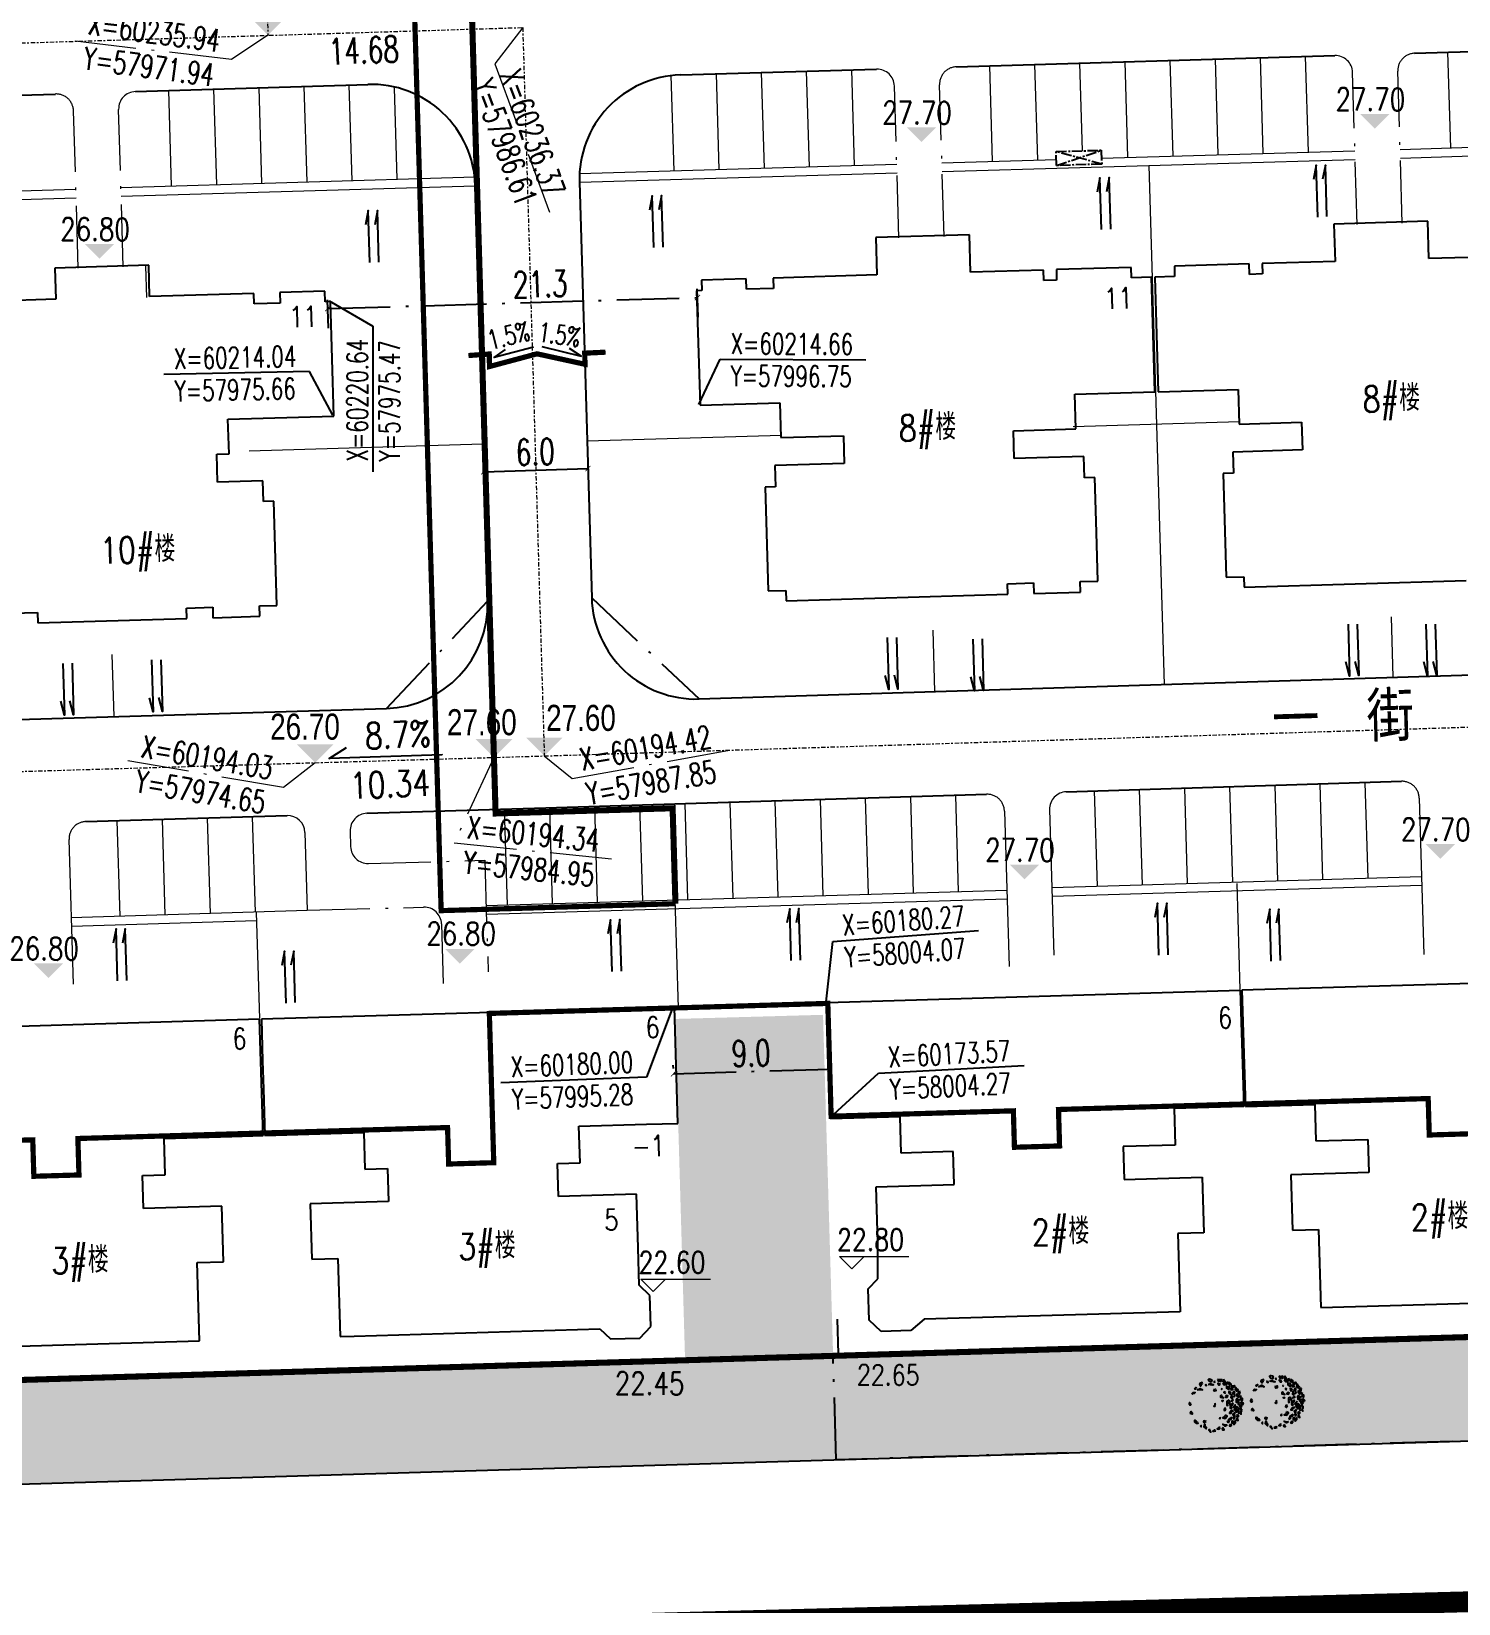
# Model space of a CAD drawing. Header units: inches. Extents: x 393 to 1582, y 246 to 1188.
# Drawn here: x 922.3 to 1004.5, y 354.8 to 445.4 of the extents above; entities that cross this region are included whole.
import ezdxf

# ---------------------------------------------------------------- set-up
doc = ezdxf.new("R2010")
doc.units = ezdxf.units.IN
doc.header["$MEASUREMENT"] = 0
for name, pattern in [('ACAD_ISO10W100', [18.5, 12, -3, 0.5, -3]), ('BORDER2', [0.875, 0.25, -0.125, 0.25, -0.125, 0, -0.125]), ('CENTERX2', [4, 2.5, -0.5, 0.5, -0.5]), ('DASH', [0.35, 0.25, -0.1]), ('DASHED2', [0.375, 0.25, -0.125]), ('DOTE', [2.42, 2, -0.2, 0.02, -0.2]), ('PHANTOM', [2.5, 1.25, -0.25, 0.25, -0.25, 0.25, -0.25])]:
    doc.linetypes.add(name, pattern=pattern)
for name, color, linetype in [('230', 2, 'Continuous'), ('buildcoor', 7, 'Continuous'), ('DIM', 4, 'Continuous'), ('drain', 4, 'Continuous'), ('ELEV', 1, 'Continuous'), ('GREEN', 64, 'Continuous'), ('hongzb', 5, 'Continuous'), ('JIAJU', 8, 'Continuous'), ('PUB_TEXT', 7, 'Continuous'), ('ROAD-TEXT', 4, 'Continuous'), ('roaddim', 2, 'Continuous'), ('roadradiu', 3, 'Continuous'), ('外墙', 42, 'Continuous'), ('建筑层数', 7, 'Continuous'), ('红线', 1, 'PHANTOM'), ('车库边线', 4, 'DOTE')]:
    doc.layers.add(name, color=color, linetype=linetype)
for name, color, linetype, lineweight in [('buildelev', 2, 'Continuous', 20), ('FENCE', 100, 'Continuous', 18), ('HONG', 6, 'DOTE', 15), ('parking', 30, 'Continuous', 18), ('ROAD', 1, 'Continuous', 25), ('ROAD-CENTER', 7, 'CENTERX2', 18), ('ROAD-ZB', 4, 'Continuous', 15), ('walk', 2, 'Continuous', 18), ('围墙', 75, 'FENCELINE1', 15), ('建筑型号', 2, 'Continuous', 18), ('树', 84, 'Continuous', 15)]:
    doc.layers.add(name, color=color, linetype=linetype, lineweight=lineweight)
doc.styles.add('-黑体', font='simhei.ttf', dxfattribs={"width": 0.8})
doc.styles.add('_HZTXT', font='txt.shx', dxfattribs={"width": 0.8, "bigfont": 'hztxt.shx'})
doc.styles.add('DIM_FONT', font='SIMPLEX.shx', dxfattribs={"width": 0.8})
doc.styles.add('FLS', font='', dxfattribs={"width": 0.8})
doc.styles.add('HZ', font='simplex.shx', dxfattribs={"width": 0.7, "bigfont": 'hztxt.shx'})
doc.styles.add('RO', font='romans.shx', dxfattribs={"width": 0.8})
doc.styles.get('FLS').set_extended_font_data('创艺繁隶书')
doc.linetypes.add('FENCELINE1', pattern='A,0.25,-0.1,[133,ltypeshp.shx,S=0.1,R=0,X=-0.1,Y=0],-0.1,1', length=1.45)
doc.dimstyles.new('NORMAL', dxfattribs={"dimtxt": 1.5, "dimasz": 0.3, "dimexe": 0.5, "dimexo": 0.3, "dimgap": 0.3, "dimtad": 1, "dimdec": 1, "dimzin": 1, "dimdsep": 46, "dimtxsty": 'HZ', "dimblk": 'ARCHTICK', "dimcen": 0, "dimclrt": 256, "dimadec": 0, "dimazin": 0, "dimtfac": 1, "dimtdec": 1, "dimtofl": 0, "dimtmove": 0, "dimatfit": 3, "dimldrblk": 'ARCHTICK', "dimfxl": 1, "dimtolj": 2, "dimtzin": 0, "dimarcsym": 0})
pattern_1 = [(0, (-57035.98, -59790.7877), (0, 2.0955), [1.524, -0.5715]), (90, (-57035.98, -59790.7877), (-2.0955, 1e-16), [1.524, -0.5715])]

# ---------------------------------------------------------------- blocks, each defined once
blk = doc.blocks.new('_ARCHTICK')
at = {"color": 0, "linetype": 'ByBlock', "const_width": 0.15}
blk.add_lwpolyline([(-0.5, -0.5), (0.5, 0.5)], dxfattribs=at)
blk = doc.blocks.new('*D183')
at = {"layer": 'DEFPOINTS', "color": 0, "ltscale": 0.3, "transparency": 16777216}
for p in [(954.38, 420.182, -0.001), (954.38, 420.182), (948.383, 420.005, -0.001)]:
    blk.add_point(p, dxfattribs=at)
at = {"layer": 'roaddim', "color": 0, "lineweight": -2, "ltscale": 0.3, "transparency": 16777216}
for p, q in [((948.383, 420.004), (954.38, 420.182)), ((948.392, 419.705), (948.398, 419.505)), ((954.389, 419.882), (954.395, 419.682))]:
    blk.add_line(p, q, dxfattribs=at)
at = {"layer": 'roaddim', "color": 0, "lineweight": -2, "ltscale": 0.3, "transparency": 16777216, "xscale": 0.3, "yscale": 0.3, "zscale": 0.3}
for p, rotation in [((948.383, 420.004), 181.6949155481978), ((954.38, 420.182), 1.694915548197762)]:
    blk.add_blockref('_ARCHTICK', p, dxfattribs=dict(at, rotation=rotation))
at = {"layer": 'roaddim', "ltscale": 0.3, "transparency": 16777216, "insert": (951.351, 421.143), "char_height": 1.5, "attachment_point": 5, "rotation": 1.69492, "style": 'HZ'}
blk.add_mtext('\\A2;6.0', dxfattribs=at)
blk = doc.blocks.new('*D186')
at = {"layer": 'DEFPOINTS', "color": 0, "ltscale": 0.3, "transparency": 16777216}
for p in [(795.535, 400.248), (995.427, 393.7)]:
    blk.add_point(p, dxfattribs=at)
at = {"layer": 'roadradiu', "color": 0, "lineweight": -2, "ltscale": 0.3, "transparency": 16777216}
blk.add_line((803.495, 399.987), (795.535, 400.248), dxfattribs=at)
at = {"layer": 'roadradiu', "color": 0, "lineweight": -2, "ltscale": 0.3, "transparency": 16777216, "xscale": 0.3, "yscale": 0.3, "zscale": 0.3, "rotation": 178.1237743536504}
blk.add_blockref('_ARCHTICK', (795.535, 400.248), dxfattribs=at)
at = {"layer": 'roadradiu', "ltscale": 0.3, "transparency": 16777216, "insert": (800.606, 401.133), "char_height": 1.5, "attachment_point": 5, "rotation": 358.12377, "style": 'HZ'}
blk.add_mtext('\\A2;R200.0', dxfattribs=at)
blk = doc.blocks.new('*D187')
at = {"layer": 'DEFPOINTS', "color": 0, "ltscale": 0.3, "transparency": 16777216}
for p in [(795.427, 393.764), (995.427, 393.7)]:
    blk.add_point(p, dxfattribs=at)
at = {"layer": 'roadradiu', "color": 0, "lineweight": -2, "ltscale": 0.3, "transparency": 16777216}
blk.add_line((801.877, 393.762), (795.427, 393.764), dxfattribs=at)
at = {"layer": 'roadradiu', "color": 0, "lineweight": -2, "ltscale": 0.3, "transparency": 16777216, "xscale": 0.3, "yscale": 0.3, "zscale": 0.3, "rotation": 179.9818143869504}
blk.add_blockref('_ARCHTICK', (795.427, 393.764), dxfattribs=at)
at = {"layer": 'roadradiu', "ltscale": 0.3, "transparency": 16777216, "insert": (798.953, 394.812), "char_height": 1.5, "attachment_point": 5, "rotation": 359.98181, "style": 'HZ'}
blk.add_mtext('\\A2;R200.0', dxfattribs=at)
blk = doc.blocks.new('psss')
at = {"layer": 'drain', "ltscale": 3}
for points in [[(-2.979, 0.527), (0.007, 0.531), (-0.808, 0.714)], [(-2.967, -0.004), (0, 0), (-0.815, 0.183)]]:
    blk.add_lwpolyline(points, dxfattribs=at)
blk = doc.blocks.new('dmmmmmmmm')
at = {"layer": 'ROAD-TEXT', "const_width": 0.3}
blk.add_lwpolyline([(403102.998, 597604.83), (403102.376, 597603.803), (403102.915, 597603.458), (403100.87, 597601.502), (403099.949, 597598.826), (403099.342, 597599.215), (403098.746, 597598.172)], dxfattribs=at)
at = {"layer": 'ROAD-TEXT'}
for points in [[(403100.685, 597601.966), (403102.393, 597603.533), (403101.659, 597603.237)], [(403100.439, 597601.539), (403099.678, 597599.341), (403099.658, 597600.132)]]:
    blk.add_lwpolyline(points, dxfattribs=at)
at = {"layer": 'ROAD-TEXT', "style": 'RO', "width": 0.7}
for rotation, p in [(48.06284, (403100.269, 597601.916)), (69.84952, (403099.176, 597599.396))]:
    blk.add_text('1.5%', height=1.1, rotation=rotation, dxfattribs=at).set_placement(p)
blk = doc.blocks.new('*D232')
at = {"layer": 'DEFPOINTS', "color": 0, "linetype": 'ACAD_ISO10W100', "ltscale": 0.3, "transparency": 16777216}
for p in [(960.692, 430.031), (960.734, 428.607, -0.937), (939.443, 427.977)]:
    blk.add_point(p, dxfattribs=at)
at = {"layer": 'DIM', "color": 0, "linetype": 'ACAD_ISO10W100', "lineweight": -2, "ltscale": 0.3, "transparency": 16777216}
for p, q in [((960.725, 428.907), (960.677, 430.53)), ((939.434, 428.277), (939.386, 429.9)), ((939.401, 429.401), (960.692, 430.031))]:
    blk.add_line(p, q, dxfattribs=at)
at = {"layer": 'DIM', "color": 0, "linetype": 'ACAD_ISO10W100', "lineweight": -2, "ltscale": 0.3, "transparency": 16777216, "xscale": 0.3, "yscale": 0.3, "zscale": 0.3}
for p, rotation in [((960.692, 430.031), 1.694915760749232), ((939.401, 429.401), 181.6949157607492)]:
    blk.add_blockref('_ARCHTICK', p, dxfattribs=dict(at, rotation=rotation))
at = {"layer": 'DIM', "linetype": 'ACAD_ISO10W100', "ltscale": 0.3, "transparency": 16777216, "insert": (951.632, 430.813), "char_height": 1.5, "attachment_point": 5, "rotation": 1.69492, "style": 'HZ'}
blk.add_mtext('\\A2;21.3', dxfattribs=at)
blk = doc.blocks.new('*D404')
at = {"layer": 'DEFPOINTS', "color": 0, "linetype": 'ACAD_ISO10W100', "ltscale": 0.3, "transparency": 16777216}
for p in [(959.313, 385.332), (968.31, 385.598, 0.937), (968.31, 385.598)]:
    blk.add_point(p, dxfattribs=at)
at = {"layer": 'DIM', "color": 0, "linetype": 'ACAD_ISO10W100', "lineweight": -2, "ltscale": 0.3, "transparency": 16777216}
for p, q in [((959.305, 385.632), (959.299, 385.832)), ((968.301, 385.898), (968.295, 386.098)), ((959.313, 385.332), (968.31, 385.598))]:
    blk.add_line(p, q, dxfattribs=at)
at = {"layer": 'DIM', "color": 0, "linetype": 'ACAD_ISO10W100', "lineweight": -2, "ltscale": 0.3, "transparency": 16777216, "xscale": 0.3, "yscale": 0.3, "zscale": 0.3}
for p, rotation in [((968.31, 385.598), 1.69198842531196), ((959.313, 385.332), 181.691988425312)]:
    blk.add_blockref('_ARCHTICK', p, dxfattribs=dict(at, rotation=rotation))
at = {"layer": 'DIM', "linetype": 'ACAD_ISO10W100', "ltscale": 0.3, "transparency": 16777216, "insert": (963.78, 386.514), "char_height": 1.5, "attachment_point": 5, "rotation": 1.69199, "style": 'HZ'}
blk.add_mtext('\\A2;9.0', dxfattribs=at)
blk = doc.blocks.new('GPPMTR01')
at = {"color": 0, "linetype": 'ByBlock'}
for points in [[(-0.412, 0.305), (-0.364, 0.304), (-0.367, 0.328), (-0.343, 0.337), (-0.374, 0.364), (-0.382, 0.335)], [(-0.354, 0.404), (-0.335, 0.371), (-0.312, 0.378), (-0.293, 0.408)], [(-0.304, 0.31), (-0.343, 0.272), (-0.298, 0.279)], [(-0.298, 0.355), (-0.259, 0.362), (-0.24, 0.402), (-0.263, 0.4), (-0.275, 0.378)], [(-0.263, 0.454), (-0.27, 0.431), (-0.248, 0.431), (-0.243, 0.447)], [(-0.215, 0.443), (-0.218, 0.456), (-0.242, 0.475), (-0.199, 0.486), (-0.199, 0.449)], [(-0.166, 0.433), (-0.207, 0.386), (-0.18, 0.371), (-0.137, 0.387), (-0.147, 0.409), (-0.165, 0.407)], [(-0.173, 0.469), (-0.151, 0.518), (-0.12, 0.516), (-0.128, 0.487), (-0.144, 0.498), (-0.151, 0.48), (-0.145, 0.47)], [(-0.123, 0.314), (-0.144, 0.295), (-0.135, 0.287), (-0.115, 0.295)], [(-0.127, 0.461), (-0.133, 0.429), (-0.111, 0.428), (-0.096, 0.459)], [(-0.106, 0.53), (-0.073, 0.496), (-0.058, 0.515), (-0.035, 0.504), (-0.038, 0.545), (-0.064, 0.53)], [(-0.079, 0.401), (-0.097, 0.371), (-0.064, 0.359), (-0.049, 0.371)], [(-0.032, 0.317), (-0.058, 0.295), (-0.043, 0.264), (-0.023, 0.291)], [(-0.038, 0.477), (-0.055, 0.454), (-0.043, 0.424), (-0.032, 0.439)], [(0.007, 0.443), (-0.026, 0.412), (-0.02, 0.382), (0.016, 0.352), (0.045, 0.367), (0.01, 0.386), (0.034, 0.42)], [(0.005, 0.559), (-0.005, 0.523), (0.016, 0.511), (0.051, 0.519)], [(0.01, 0.485), (0.042, 0.462), (0.084, 0.477), (0.066, 0.492), (0.042, 0.485)], [(0.084, 0.371), (0.072, 0.344), (0.081, 0.321), (0.084, 0.344)], [(0.105, 0.53), (0.084, 0.519), (0.099, 0.504), (0.114, 0.511)], [(0.158, 0.447), (0.096, 0.443), (0.105, 0.412), (0.146, 0.393), (0.155, 0.416), (0.14, 0.428)], [(0.128, 0.336), (0.137, 0.287), (0.114, 0.272), (0.146, 0.26), (0.158, 0.302)], [(0.131, 0.488), (0.137, 0.5), (0.134, 0.53), (0.173, 0.507), (0.146, 0.481)], [(0.179, 0.477), (0.229, 0.496), (0.25, 0.473), (0.223, 0.458), (0.22, 0.477), (0.202, 0.469), (0.199, 0.458)], [(0.205, 0.439), (0.179, 0.42), (0.194, 0.405), (0.226, 0.416)], [(0.199, 0.291), (0.179, 0.352), (0.211, 0.31)], [(0.214, 0.359), (0.274, 0.374), (0.291, 0.409), (0.282, 0.336), (0.247, 0.333)], [(0.268, 0.45), (0.253, 0.435), (0.241, 0.409), (0.274, 0.428)], [(0.25, 0.325), (0.241, 0.298), (0.312, 0.302), (0.282, 0.329)], [(0.315, 0.416), (0.306, 0.401), (0.318, 0.39), (0.348, 0.393)], [(0.321, 0.363), (0.306, 0.34), (0.327, 0.325), (0.356, 0.325), (0.327, 0.336)], [(0.351, 0.382), (0.348, 0.371), (0.368, 0.355), (0.392, 0.359)], [(-0.482, 0.014), (-0.506, 0.025), (-0.514, -0.024), (-0.506, -0.036), (-0.464, -0.036), (-0.47, -0.024), (-0.494, -0.017)], [(-0.482, 0.196), (-0.461, 0.207), (-0.432, 0.177), (-0.452, 0.154), (-0.494, 0.15), (-0.5, 0.177)], [(-0.446, 0.071), (-0.432, 0.055), (-0.414, 0.067)], [(-0.417, 0.109), (-0.411, 0.15), (-0.357, 0.188), (-0.369, 0.162)], [(-0.393, 0.241), (-0.408, 0.23), (-0.396, 0.226)], [(-0.283, 0.139), (-0.269, 0.181), (-0.239, 0.166), (-0.248, 0.139), (-0.263, 0.15)], [(-0.215, 0.295), (-0.215, 0.276), (-0.206, 0.283)], [(-0.064, 0.207), (-0.085, 0.184), (-0.115, 0.203), (-0.115, 0.219), (-0.085, 0.207), (-0.052, 0.226)], [(-0.02, 0.033), (-0.035, 0.025), (-0.026, 0.017), (-0.014, 0.021)], [(-0.02, 0.188), (-0.008, 0.192), (0.001, 0.177), (-0.02, 0.169)], [(0.045, 0.295), (0.042, 0.249), (0.105, 0.211), (0.119, 0.219), (0.069, 0.245), (0.096, 0.283)], [(0.152, 0.162), (0.137, 0.139), (0.158, 0.12), (0.176, 0.128), (0.161, 0.143)], [(0.179, 0.272), (0.167, 0.245), (0.185, 0.238), (0.199, 0.253)], [(0.253, 0.268), (0.241, 0.226), (0.259, 0.177), (0.274, 0.203), (0.253, 0.219)], [(0.25, 0.086), (0.271, 0.063), (0.274, 0.021), (0.303, 0.052), (0.285, 0.109)], [(0.303, 0.268), (0.309, 0.219), (0.336, 0.215), (0.351, 0.234)], [(0.348, 0.173), (0.377, 0.128), (0.356, 0.097), (0.354, 0.128)], [(0.386, 0.257), (0.368, 0.272), (0.365, 0.287), (0.377, 0.298), (0.401, 0.283)], [(0.401, 0.207), (0.383, 0.219), (0.365, 0.211), (0.368, 0.196), (0.392, 0.192)], [(0.401, 0.078), (0.398, 0.063), (0.374, 0.067), (0.377, 0.09)], [(0.428, 0.025), (0.431, -0.021), (0.377, -0.043), (0.41, -0.013)], [(0.431, 0.26), (0.419, 0.245), (0.436, 0.23), (0.466, 0.249)], [(0.422, 0.166), (0.419, 0.135), (0.439, 0.12), (0.451, 0.139)], [(0.442, 0.203), (0.451, 0.169), (0.487, 0.139), (0.472, 0.181)], [(0.451, 0.074), (0.469, 0.052), (0.484, 0.063), (0.472, 0.093)], [(-0.467, -0.131), (-0.464, -0.157), (-0.482, -0.154), (-0.485, -0.127)], [(-0.437, -0.131), (-0.429, -0.066), (-0.381, -0.04), (-0.408, -0.078)], [(-0.42, -0.26), (-0.432, -0.218), (-0.411, -0.188), (-0.402, -0.214), (-0.411, -0.229)], [(0.17, -0.286), (0.137, -0.317), (0.149, -0.336), (0.176, -0.321)], [(0.256, -0.013), (0.241, -0.028), (0.253, -0.04)], [(0.407, -0.119), (0.389, -0.138), (0.398, -0.176), (0.419, -0.154)], [(0.416, -0.218), (0.389, -0.233), (0.392, -0.271), (0.407, -0.248)], [(0.436, -0.066), (0.442, -0.097), (0.466, -0.097), (0.481, -0.074), (0.46, -0.078)], [(-0.266, -0.366), (-0.304, -0.374), (-0.283, -0.4), (-0.251, -0.393)], [(-0.115, -0.473), (-0.138, -0.438), (-0.106, -0.438), (-0.085, -0.446)], [(0.072, -0.48), (0.042, -0.461), (0.06, -0.45), (0.066, -0.454), (0.096, -0.454), (0.096, -0.438), (0.125, -0.442), (0.114, -0.461)], [(0.188, -0.431), (0.211, -0.423), (0.188, -0.408)], [(0.205, -0.332), (0.199, -0.343), (0.235, -0.378), (0.294, -0.359), (0.274, -0.34), (0.235, -0.351)], [(0.327, -0.305), (0.333, -0.328), (0.389, -0.313)]]:
    blk.add_lwpolyline(points, close=True, dxfattribs=at)
blk.add_circle((0, 0), 0.01, dxfattribs=at)
blk = doc.blocks.new('A$C4417064F')
at = {"layer": 'GREEN', "xscale": 4.647578996463836, "yscale": 4.647578996463836, "zscale": 4.647578996463836, "rotation": 300.5404110418328}
blk.add_blockref('GPPMTR01', (0.8, 3.07), dxfattribs=at)
blk = doc.blocks.new('*D392')
at = {"layer": 'DEFPOINTS', "color": 0, "ltscale": 0.3, "transparency": 16777216}
for p in [(810.532, 469.948), (995.427, 393.7)]:
    blk.add_point(p, dxfattribs=at)
at = {"layer": 'roadradiu', "color": 0, "lineweight": -2, "ltscale": 0.3, "transparency": 16777216}
blk.add_line((816.495, 467.489), (810.532, 469.948), dxfattribs=at)
at = {"layer": 'roadradiu', "color": 0, "lineweight": -2, "ltscale": 0.3, "transparency": 16777216, "xscale": 0.3, "yscale": 0.3, "zscale": 0.3, "rotation": 157.5893811647659}
blk.add_blockref('_ARCHTICK', (810.532, 469.948), dxfattribs=at)
at = {"layer": 'roadradiu', "ltscale": 0.3, "transparency": 16777216, "insert": (814.191, 469.575), "char_height": 1.5, "attachment_point": 5, "rotation": 337.58938, "style": 'HZ'}
blk.add_mtext('\\A2;R200.0', dxfattribs=at)
blk = doc.blocks.new('*D393')
at = {"layer": 'DEFPOINTS', "color": 0, "ltscale": 0.3, "transparency": 16777216}
for p in [(797.837, 424.655), (995.427, 393.7)]:
    blk.add_point(p, dxfattribs=at)
at = {"layer": 'roadradiu', "color": 0, "lineweight": -2, "ltscale": 0.3, "transparency": 16777216}
blk.add_line((804.21, 423.657), (797.837, 424.655), dxfattribs=at)
at = {"layer": 'roadradiu', "color": 0, "lineweight": -2, "ltscale": 0.3, "transparency": 16777216, "xscale": 0.3, "yscale": 0.3, "zscale": 0.3, "rotation": 171.0961551200877}
blk.add_blockref('_ARCHTICK', (797.837, 424.655), dxfattribs=at)
at = {"layer": 'roadradiu', "ltscale": 0.3, "transparency": 16777216, "insert": (801.482, 425.147), "char_height": 1.5, "attachment_point": 5, "rotation": 351.09616, "style": 'HZ'}
blk.add_mtext('\\A2;R200.0', dxfattribs=at)

msp = doc.modelspace()

# ---------------------------------------------------------------- hatches: boundary and pattern name
at = {"layer": 'JIAJU', "linetype": 'ACAD_ISO10W100', "ltscale": 0.3}
h = msp.add_hatch(dxfattribs=at)
h.set_pattern_fill('ANGLE', color=0, scale=0.3, style=0)
h.set_pattern_definition(pattern_1)
h.paths.add_polyline_path([(968.682, 363.094), (968.503, 369.081), (1112.238, 373.335), (1111.559, 391.923), (1119.951, 392.199), (1120.68, 367.636)])
h = msp.add_hatch(dxfattribs=at)
h.set_pattern_fill('ANGLE', color=0, scale=0.3, style=0)
h.set_pattern_definition(pattern_1)
edge = h.paths.add_edge_path()
edge.add_line((812.382, 377.473), (812.479, 374.171))
edge.add_line((812.479, 374.171), (811.58, 374.141))
edge.add_line((811.58, 374.141), (811.87, 364.41))
edge.add_line((811.87, 364.41), (959.978, 368.829))
edge.add_line((959.978, 368.829), (959.409, 388.486))
edge.add_line((959.409, 388.486), (967.922, 388.723))
edge.add_line((967.922, 388.723), (968.682, 363.094))
edge.add_line((968.682, 363.094), (813.798, 358.466))
edge.add_arc((813.559, 366.463), 8, 181.71144, 271.71144, ccw=False)
edge.add_line((805.563, 366.224), (805.23, 377.34))
edge.add_line((805.23, 377.34), (812.382, 377.473))

# ---------------------------------------------------------------- linework, layer by layer
at = {"color": 0, "linetype": 'Continuous', "ltscale": 0.8}
msp.add_lwpolyline([(716.916, 346.993), (881.774, 351.674), (1087.461, 357.085), (1202.527, 357.481), (1202.527, 357.481), (1204.162, 357.313), (1330.378, 360.047), (1330.614, 499.16), (1372.789, 499.167), (1372.85, 536.483), (1426.844, 536.092), (1426.815, 910.745)], dxfattribs=at)
at = {"layer": '230', "color": 0, "ltscale": 0.3}
msp.add_lwpolyline([(1111.832, 373.422), (968.795, 369.189)], dxfattribs=at)
at = {"layer": '230', "color": 0, "ltscale": 0.3, "elevation": -0.937}
msp.add_lwpolyline([(968.736, 371.188), (968.795, 369.189)], dxfattribs=at)
at = {"layer": 'buildcoor', "color": 0, "ltscale": 0.3}
for points in [[(939.488, 429.849), (941.999, 428.394)], [(941.999, 428.394), (941.999, 419.994)], [(960.774, 423.876), (961.997, 426.49)], [(961.997, 426.49), (970.397, 426.443)], [(938.352, 425.773), (929.954, 425.593)], [(939.683, 423.252), (938.352, 425.773)], [(968.497, 392.947), (976.873, 393.576)], [(968.095, 389.477), (968.497, 392.947)], [(959.298, 389.216), (957.763, 385.142)], [(971.112, 385.359), (979.5, 385.798)], [(957.763, 385.142), (949.37, 384.799)], [(968.293, 382.78), (971.112, 385.359)]]:
    msp.add_lwpolyline(points, dxfattribs=at)
at = {"layer": 'buildelev', "color": 0}
for points in [[(970.286, 374.81), (969.577, 374.101), (968.868, 374.81), (972.868, 374.81)], [(958.851, 373.501), (958.142, 372.793), (957.433, 373.501), (961.433, 373.501)]]:
    msp.add_lwpolyline(points, dxfattribs=at)
at = {"layer": 'ELEV', "color": 0}
for points in [[(934.896, 446.212), (937.018, 446.212), (935.957, 445.151)], [(998.857, 440.61), (1000.554, 440.61), (999.706, 439.761)], [(972.744, 439.837), (974.441, 439.837), (973.593, 438.988)], [(925.408, 433.127), (927.105, 433.127), (926.257, 432.278)], [(937.614, 404.298, 0.937), (939.736, 404.298, 0.937), (938.675, 403.237, 0.937)], [(947.909, 404.609), (950.031, 404.609), (948.97, 403.548)], [(950.808, 404.695), (952.929, 404.695), (951.869, 403.634)], [(1002.623, 398.555), (1004.32, 398.555), (1003.471, 397.706)], [(978.675, 397.375), (980.372, 397.375), (979.524, 396.526)], [(946.161, 392.523), (947.858, 392.523), (947.01, 391.675)], [(922.475, 391.694), (924.172, 391.694), (923.324, 390.845)], [(971.153, 367.228), (972.68, 367.228), (971.916, 366.464)], [(957.347, 366.657), (959.044, 366.657), (958.195, 365.809)]]:
    msp.add_solid(points, dxfattribs=at)
at = {"layer": 'FENCE', "color": 0, "ltscale": 0.3}
for p, q in [((1000.756, 408.162, -0.937), (1000.653, 411.649, -0.937)), ((974.369, 407.338, -0.937), (974.265, 410.869, -0.937)), ((927.091, 405.902), (926.986, 409.47))]:
    msp.add_line(p, q, dxfattribs=at)
at = {"layer": 'HONG', "color": 0, "linetype": 'BORDER2', "ltscale": 0.8, "const_width": 1.2}
msp.add_lwpolyline([(716.916, 346.993), (881.774, 351.674), (1087.461, 357.085), (1202.527, 357.481), (1202.527, 357.481), (1204.162, 357.313), (1330.378, 360.047), (1330.614, 499.16), (1372.789, 499.167), (1372.85, 536.483), (1426.844, 536.092), (1426.815, 910.745)], dxfattribs=at)
at = {"layer": 'hongzb', "color": 0, "linetype": 'DOTE', "ltscale": 0.2, "const_width": 0.35}
msp.add_lwpolyline([(595.956, 357.959), (937.324, 368.159, -0.000072), (937.333, 368.159), (1088.733, 372.639), (1388.503, 381.509)], format="xyb", dxfattribs=at)
at = {"layer": 'JIAJU', "color": 0, "linetype": 'ACAD_ISO10W100', "ltscale": 0.3}
msp.add_lwpolyline([(968.682, 363.094), (968.503, 369.081), (1112.238, 373.335), (1111.559, 391.923), (1119.951, 392.199), (1120.68, 367.636)], close=True, dxfattribs=at)
at = {"layer": 'parking', "color": 0, "ltscale": 0.3}
for p, q in [((987.901, 443.687), (988.063, 438.189)), ((990.5, 443.764), (990.662, 438.266)), ((993.098, 443.841), (993.261, 438.343)), ((995.697, 443.918), (995.86, 438.42)), ((1003.894, 444.16), (1004.056, 438.663)), ((959.164, 442.823), (959.326, 437.339)), ((961.762, 442.913), (961.925, 437.416)), ((964.361, 442.99), (964.524, 437.493)), ((966.96, 443.067), (967.122, 437.57)), ((969.559, 443.144), (969.721, 437.647)), ((977.505, 443.379), (977.668, 437.882)), ((980.104, 443.456), (980.267, 437.959)), ((982.703, 443.533), (982.852, 438.485)), ((985.302, 443.61), (985.464, 438.112)), ((930.226, 441.957), (930.389, 436.459)), ((932.825, 442.034), (932.988, 436.536)), ((935.424, 442.111), (935.587, 436.613)), ((938.023, 442.188), (938.186, 436.69)), ((940.622, 442.265), (940.785, 436.767)), ((943.228, 442.112), (943.383, 436.844)), ((983.965, 438.061), (998.558, 438.493)), ((1001.157, 438.57), (1008.554, 438.789)), ((953.898, 437.178), (972.17, 437.719)), ((974.769, 437.789), (981.366, 437.985)), ((927.489, 436.374), (947.871, 436.977)), ((917.195, 436.053), (924.891, 436.281)), ((999.133, 402.087), (999.295, 396.589)), ((970.355, 401.18), (970.517, 395.682)), ((972.953, 401.257), (973.116, 395.759)), ((975.552, 401.334), (975.715, 395.836)), ((983.539, 401.626), (983.702, 396.128)), ((986.138, 401.703), (986.301, 396.205)), ((988.737, 401.779), (988.9, 396.282)), ((991.336, 401.856), (991.499, 396.359)), ((993.935, 401.933), (994.098, 396.436)), ((996.534, 402.01), (996.696, 396.513)), ((949.564, 400.565), (949.726, 395.067)), ((952.163, 400.642), (952.325, 395.144)), ((954.761, 400.719), (954.924, 395.221)), ((957.36, 400.795), (957.523, 395.298)), ((959.959, 400.872), (960.122, 395.375)), ((962.558, 400.949), (962.721, 395.452)), ((965.157, 401.026), (965.319, 395.529)), ((967.756, 401.103), (967.918, 395.605)), ((927.258, 399.905), (927.42, 394.407)), ((929.857, 399.981), (930.019, 394.484)), ((932.456, 400.058), (932.618, 394.561)), ((935.054, 400.135), (935.217, 394.638)), ((981.105, 396.051), (1002.396, 396.681)), ((948.521, 395.017), (978.508, 395.904)), ((924.631, 394.324), (938.222, 394.744, -0.285))]:
    msp.add_line(p, q, dxfattribs=at)
at = {"layer": 'ROAD', "color": 0, "ltscale": 0.3}
for p, q in [((1001.994, 444.104), (1023.784, 444.749)), ((975.605, 443.323), (997.396, 443.968)), ((959.712, 442.853), (971.007, 443.187)), ((928.325, 441.899), (941.714, 442.31)), ((901.938, 441.088), (923.727, 441.757)), ((947.895, 436.49), (948.604, 412.542)), ((953.892, 436.678), (954.601, 412.734)), ((960.785, 406.914), (1108.713, 411.532)), ((831.418, 403.071), (942.784, 406.367)), ((981.94, 401.571), (1001.23, 402.174)), ((951.962, 400.636), (977.342, 401.428)), ((941.657, 400.331), (949.357, 400.559)), ((949.357, 400.559), (951.958, 400.636)), ((925.467, 399.852), (937.059, 400.195))]:
    msp.add_line(p, q, dxfattribs=at)
at = {"layer": 'ROAD', "color": 0, "linetype": 'ACAD_ISO10W100', "ltscale": 0.3}
for p, q in [((942.784, 406.367), (948.604, 412.542)), ((954.601, 412.734), (960.785, 406.914))]:
    msp.add_line(p, q, dxfattribs=at)
at = {"layer": 'ROAD', "color": 0}
for p, q in [((964.663, 362.974), (1139.699, 368.204)), ((813.798, 358.466), (964.663, 362.974))]:
    msp.add_line(p, q, dxfattribs=at)
at = {"layer": 'ROAD', "color": 0, "ltscale": 0.3}
for centre, start, end in [((959.89, 436.855), 91.69492, 181.69492), ((941.898, 436.313), 1.69492, 91.76001), ((942.607, 412.364), 271.69523, 1.69492), ((960.598, 412.911), 181.69492, 271.78794)]:
    msp.add_arc(centre, 6, start, end, dxfattribs=at)
at = {"layer": 'ROAD-CENTER', "color": 5, "ltscale": 0.1}
for p, q in [((934.653, 489.231), (935.958, 445.135)), ((810.693, 441.285), (950.627, 445.585)), ((950.627, 445.585), (951.869, 403.634)), ((951.869, 403.634), (1117.688, 408.81)), ((815.514, 399.599), (951.869, 403.634))]:
    msp.add_line(p, q, dxfattribs=at)
at = {"layer": 'ROAD-TEXT', "color": 0}
msp.add_lwpolyline([(945.989, 403.693), (945.989, 403.693), (939.473, 403.483), (940.47, 404.113)], dxfattribs=at)
at = {"layer": 'ROAD-ZB', "color": 0, "linetype": 'ACAD_ISO10W100', "ltscale": 0.3}
for points in [[(950.627, 445.585), (949.03, 443.5)], [(933.865, 443.745), (924.852, 444.793)], [(935.957, 445.151), (933.865, 443.745)], [(949.03, 443.5), (952.171, 434.959)], [(953.476, 402.337), (962.432, 403.951)], [(948.97, 403.548), (946.686, 398.629)], [(951.869, 403.634), (953.476, 402.337)], [(946.686, 398.629), (955.739, 397.702)]]:
    msp.add_lwpolyline(points, dxfattribs=at)
at = {"layer": 'ROAD-ZB', "color": 0, "linetype": 'ACAD_ISO10W100', "ltscale": 0.3, "elevation": 0.937}
for points in [[(936.856, 401.815), (927.885, 403.343)], [(938.675, 403.237), (936.856, 401.815)]]:
    msp.add_lwpolyline(points, dxfattribs=at)
at = {"layer": 'walk', "color": 0, "linetype": 'ACAD_ISO10W100', "ltscale": 0.3}
for p, q in [((998.684, 434.25), (998.425, 442.998)), ((1001.283, 434.327), (1001.024, 443.075)), ((972.295, 433.471), (972.036, 442.217)), ((974.894, 433.548), (974.635, 442.294)), ((925.026, 431.722), (924.758, 440.787)), ((927.625, 431.799), (927.356, 440.869)), ((928.978, 430.038), (928.924, 431.837)), ((941.74, 397.44), (948.444, 397.621)), ((948.444, 397.621, -0.594), (948.635, 391.202, 0.937)), ((938.222, 394.744, -0.285), (944.923, 394.925))]:
    msp.add_line(p, q, dxfattribs=at)
at = {"layer": 'walk', "color": 0, "ltscale": 0.3}
for p, q in [((1002.261, 401.204), (1002.529, 392.207)), ((978.373, 400.458), (978.64, 391.5)), ((980.971, 400.542), (981.221, 392.167)), ((924.497, 398.822), (924.746, 390.495)), ((938.088, 399.225), (938.222, 394.744, -0.285)), ((940.687, 399.301), (940.714, 398.41)), ((945.952, 393.955), (946.054, 390.535))]:
    msp.add_line(p, q, dxfattribs=at)
at = {"layer": 'walk', "color": 0, "linetype": 'ACAD_ISO10W100', "ltscale": 0.3}
for centre, start, end in [((997.425, 442.968), 1.69492, 91.69492), ((1002.023, 443.104), 91.69492, 181.69492), ((971.037, 442.187), 1.69492, 91.69492), ((975.635, 442.324), 91.69492, 181.69492), ((928.356, 440.899), 91.76001, 181.69592), ((923.758, 440.758), 1.69592, 91.76001), ((1001.261, 401.174), 1.70671, 91.78794), ((977.373, 400.428), 1.70671, 91.78794), ((981.971, 400.572), 91.78794, 181.70671), ((925.497, 398.852), 91.69523, 181.70671), ((941.713, 398.44), 181.71461, 271.54445), ((944.952, 393.925), 1.70671, 91.69523)]:
    msp.add_arc(centre, 1, start, end, dxfattribs=at)
at = {"layer": 'walk', "color": 0, "ltscale": 0.3}
for centre, start, end in [((941.687, 399.331, 0), 91.69523, 181.70671), ((937.089, 399.195, 0), 1.70671, 91.69523)]:
    msp.add_arc(centre, 1, start, end, dxfattribs=at)
at = {"layer": '围墙', "color": 0, "ltscale": 0.2}
for p, q in [((1001.172, 438.07), (1024.961, 438.774)), ((974.783, 437.29), (998.573, 437.993)), ((986.678, 437.641), (987.563, 407.75)), ((927.504, 435.874), (947.886, 436.477)), ((953.913, 436.679), (972.184, 437.219)), ((901.116, 435.077), (924.906, 435.781)), ((982.321, 422.613, -0.937), (991.917, 422.897, -0.937)), ((954.333, 421.784, -0.937), (965.528, 422.116, -0.937)), ((934.882, 421.208), (948.336, 421.606)), ((981.12, 395.551), (1002.411, 396.182)), ((991.752, 396.296, -0.937), (991.934, 390.182, -0.937)), ((948.536, 394.517), (978.523, 395.405)), ((959.602, 389.126, 0.001), (959.417, 395.339, 0.938)), ((924.647, 393.825), (935.291, 394.154, -0.223)), ((935.277, 394.625), (935.459, 388.511))]:
    msp.add_line(p, q, dxfattribs=at)
at = {"layer": '外墙', "color": 2, "ltscale": 0.1}
for p, q in [((1002.746, 434.424), (997.348, 434.264)), ((997.348, 434.264), (997.412, 432.115)), ((1002.809, 432.275), (1002.746, 434.424)), ((976.357, 433.643), (970.959, 433.484)), ((970.959, 433.484), (971.023, 431.334)), ((976.421, 431.494), (976.357, 433.643)), ((992.464, 431.969), (988.156, 431.841)), ((992.482, 431.369), (992.464, 431.969)), ((997.412, 432.115), (993.213, 431.991)), ((993.213, 431.991), (993.231, 431.391)), ((1007.007, 432.399), (1002.809, 432.275)), ((929.088, 431.894), (923.69, 431.734)), ((923.69, 431.734), (923.744, 429.935)), ((929.141, 430.095), (929.088, 431.894)), ((963.495, 431.112), (960.927, 431.036)), ((960.927, 431.036), (960.945, 430.436)), ((963.513, 430.512), (963.495, 431.112)), ((971.023, 431.334), (965.044, 431.158)), ((965.044, 431.158), (965.062, 430.558)), ((980.619, 431.618), (976.421, 431.494)), ((980.637, 431.019), (980.619, 431.618)), ((981.375, 431.041), (980.637, 431.019)), ((985.666, 431.768), (981.36, 431.64)), ((981.36, 431.64), (981.375, 431.041)), ((985.683, 431.168), (985.666, 431.768)), ((986.834, 431.202), (985.683, 431.168)), ((987.029, 424.605), (986.834, 431.202)), ((988.174, 431.242), (987.034, 431.208)), ((987.034, 431.208), (987.229, 424.611)), ((988.156, 431.841), (988.174, 431.242)), ((993.231, 431.391), (992.482, 431.369)), ((935.139, 430.273), (929.141, 430.095)), ((935.156, 429.673), (935.139, 430.273)), ((939.237, 430.394), (936.638, 430.317)), ((936.638, 430.317), (936.656, 429.717)), ((939.255, 429.794), (939.237, 430.394)), ((960.945, 430.436), (960.645, 430.427)), ((960.645, 430.427), (960.841, 423.83)), ((965.062, 430.558), (963.513, 430.512)), ((923.744, 429.935), (919.545, 429.811)), ((936.656, 429.717), (935.156, 429.673)), ((939.554, 429.803), (939.255, 429.794)), ((939.75, 423.206), (939.554, 429.803)), ((987.229, 424.611), (991.827, 424.747)), ((991.827, 424.747), (991.886, 422.748)), ((960.841, 423.83), (965.439, 423.966)), ((965.439, 423.966), (965.498, 421.967)), ((982.431, 424.469), (987.029, 424.605)), ((982.49, 422.47), (982.431, 424.469)), ((933.652, 423.025), (939.75, 423.206)), ((933.712, 421.026), (933.652, 423.025)), ((991.886, 422.748), (995.485, 422.854)), ((995.485, 422.854), (995.532, 421.255)), ((965.498, 421.967), (969.096, 422.073)), ((969.096, 422.073), (969.143, 420.474)), ((978.892, 422.363), (982.49, 422.47)), ((978.939, 420.764), (978.892, 422.363)), ((995.532, 421.255), (991.534, 421.137)), ((991.534, 421.137), (991.57, 419.917)), ((933.012, 421.006), (933.712, 421.026)), ((933.059, 419.406), (933.012, 421.006)), ((969.143, 420.474), (965.145, 420.356)), ((965.145, 420.356), (965.181, 419.136)), ((980.239, 420.802), (978.939, 420.764)), ((982.937, 420.882), (980.239, 420.802)), ((982.974, 419.659), (982.937, 420.882)), ((935.658, 419.483), (933.059, 419.406)), ((935.694, 418.284), (935.658, 419.483)), ((983.573, 419.678), (982.974, 419.659)), ((983.667, 416.502), (983.573, 419.678)), ((991.57, 419.917), (990.97, 419.899)), ((990.97, 419.899), (991.147, 413.922)), ((965.181, 419.136), (964.582, 419.118)), ((964.582, 419.118), (964.758, 413.141)), ((936.293, 418.301), (935.694, 418.284)), ((936.471, 412.304), (936.293, 418.301)), ((983.75, 413.703), (983.667, 416.502)), ((991.147, 413.922), (992.165, 413.952)), ((992.165, 413.952), (992.183, 413.352)), ((964.758, 413.141), (965.777, 413.171)), ((965.777, 413.171), (965.795, 412.572)), ((965.795, 412.572), (978.57, 412.95)), ((978.552, 413.549), (980.052, 413.594)), ((978.57, 412.95), (978.552, 413.549)), ((980.052, 413.594), (980.069, 412.994)), ((980.069, 412.994), (982.742, 413.073)), ((982.725, 413.673), (983.75, 413.703)), ((982.742, 413.073), (982.725, 413.673)), ((992.183, 413.352), (1004.959, 413.731)), ((931.273, 412.15), (932.773, 412.195)), ((931.291, 411.55), (931.273, 412.15)), ((932.773, 412.195), (932.79, 411.595)), ((935.471, 412.275), (936.471, 412.304)), ((935.489, 411.675), (935.471, 412.275)), ((921.178, 411.851), (922.677, 411.896)), ((922.677, 411.896), (922.695, 411.296)), ((922.695, 411.296), (931.291, 411.55)), ((932.79, 411.595), (935.489, 411.675)), ((1015.84, 390.842), (992.051, 390.138)), ((968.162, 389.432), (991.951, 390.135)), ((968.359, 382.734), (968.162, 389.432)), ((991.951, 390.135), (992.149, 383.438)), ((992.051, 390.138), (992.249, 383.441)), ((935.476, 388.464), (911.686, 387.76)), ((935.674, 381.767), (935.476, 388.464)), ((959.365, 389.17), (935.575, 388.467)), ((935.575, 388.467), (935.646, 386.068)), ((959.563, 382.473), (959.365, 389.17)), ((935.646, 386.068), (935.694, 384.468)), ((935.694, 384.468), (935.774, 381.77)), ((992.149, 383.438), (988.151, 383.32)), ((988.151, 383.32), (988.213, 381.221)), ((992.249, 383.441), (996.247, 383.56)), ((996.247, 383.56), (996.309, 381.461)), ((953.866, 382.305), (957.764, 382.42)), ((953.928, 380.206), (953.866, 382.305)), ((957.764, 382.42), (959.563, 382.473)), ((972.358, 382.853), (968.359, 382.734)), ((972.42, 380.754), (972.358, 382.853)), ((929.976, 381.598), (933.874, 381.713)), ((930.038, 379.499), (929.976, 381.598)), ((933.874, 381.713), (935.674, 381.767)), ((935.774, 381.77), (941.471, 381.938)), ((941.471, 381.938), (941.533, 379.839)), ((988.213, 381.221), (985.214, 381.132)), ((996.309, 381.461), (999.308, 381.549)), ((999.308, 381.549), (999.364, 379.65)), ((975.418, 380.842), (972.42, 380.754)), ((975.475, 378.943), (975.418, 380.842)), ((985.214, 381.132), (985.27, 379.233)), ((928.739, 379.461), (930.038, 379.499)), ((928.795, 377.561), (928.739, 379.461)), ((941.533, 379.839), (942.833, 379.877)), ((942.833, 379.877), (942.889, 377.978)), ((952.628, 380.167), (953.928, 380.206)), ((952.685, 378.268), (952.628, 380.167)), ((999.364, 379.65), (994.866, 379.517)), ((994.866, 379.517), (994.961, 376.318)), ((970.977, 378.81), (975.475, 378.943)), ((971.071, 375.612), (970.977, 378.81)), ((985.27, 379.233), (989.768, 379.366)), ((989.768, 379.366), (989.863, 376.168)), ((933.293, 377.694), (928.795, 377.561)), ((933.388, 374.496), (933.293, 377.694)), ((942.889, 377.978), (938.391, 377.845)), ((938.391, 377.845), (938.485, 374.647)), ((957.183, 378.401), (952.685, 378.268)), ((957.274, 375.303), (957.183, 378.401)), ((989.863, 376.168), (988.364, 376.123)), ((988.364, 376.123), (988.497, 371.625)), ((994.961, 376.318), (996.46, 376.363)), ((996.46, 376.363), (996.593, 371.865)), ((957.338, 373.145), (957.274, 375.303)), ((971.071, 373.526), (971.071, 375.612)), ((931.888, 374.451), (933.388, 374.496)), ((932.021, 369.953), (931.888, 374.451)), ((938.485, 374.647), (939.985, 374.691)), ((939.985, 374.691), (940.118, 370.193)), ((957.956, 372.563), (957.338, 373.145)), ((970.525, 372.946), (971.071, 373.526)), ((958.008, 370.781), (957.956, 372.563)), ((970.578, 371.143), (970.525, 372.946)), ((996.593, 371.865), (1012.386, 372.332)), ((988.497, 371.625), (973.751, 371.189)), ((940.918, 370.217), (955.07, 370.635)), ((955.07, 370.635), (955.687, 370.053)), ((957.369, 370.103), (958.008, 370.781)), ((971.271, 370.49), (970.578, 371.143)), ((972.974, 370.541), (971.271, 370.49)), ((973.751, 371.189), (972.974, 370.541)), ((917.028, 369.51), (932.021, 369.953)), ((940.118, 370.193), (940.918, 370.217)), ((955.687, 370.053), (957.369, 370.103))]:
    msp.add_line(p, q, dxfattribs=at)
at = {"layer": '红线', "color": 0, "linetype": 'DASH', "ltscale": 0.5, "const_width": 0.15}
msp.add_lwpolyline([(595.956, 357.959), (937.324, 368.159, -0.000072), (937.333, 368.159), (1088.733, 372.639), (1312.043, 379.247)], format="xyb", dxfattribs=at)
at = {"layer": '车库边线', "color": 0, "ltscale": 0.3}
for p, q in [((983.975, 437.718, 0.002), (981.352, 438.441, 0.002)), ((981.376, 437.641, 0.002), (983.951, 438.518, 0.002))]:
    msp.add_line(p, q, dxfattribs=at)
at = {"layer": '车库边线', "color": 0, "linetype": 'DASHED2', "ltscale": 0.5, "const_width": 0.3}
for points, elevation in [([(947.667, 447.599), (944.368, 447.501), (945.93, 394.724), (959.424, 395.123)], 0), ([(1005.436, 381.878), (1002.837, 381.802), (1002.775, 383.901), (981.484, 383.271), (981.546, 381.172), (978.947, 381.095), (978.885, 383.194), (968.39, 382.883), (968.198, 389.38), (948.706, 388.804), (948.96, 380.207), (946.362, 380.13), (946.299, 382.23), (925.009, 381.6), (925.071, 379.5), (922.472, 379.424), (922.41, 381.523), (901.119, 380.893)], 0.937)]:
    msp.add_lwpolyline(points, dxfattribs=dict(at, elevation=elevation))
at = {"layer": '车库边线', "color": 0, "linetype": 'DASHED2', "const_width": 0.35, "elevation": 0.937}
msp.add_lwpolyline([(947.667, 447.599), (949.066, 400.319), (959.261, 400.621), (959.285, 399.821), (959.424, 395.123)], dxfattribs=at)
at = {"layer": '车库边线', "color": 0, "ltscale": 0.3, "elevation": 0.002}
msp.add_lwpolyline([(981.352, 438.441), (983.951, 438.518), (983.975, 437.718), (981.376, 437.641)], close=True, dxfattribs=at)
at = {"layer": '车库边线', "color": 0, "linetype": 'DASHED2', "ltscale": 0.5, "elevation": 0.002}
for points in [[(968.248, 389.382), (948.706, 388.804), (948.898, 382.306), (948.96, 380.207), (946.362, 380.13), (946.299, 382.23), (925.009, 381.6), (925.071, 379.5), (922.472, 379.424), (922.41, 381.523), (901.119, 380.893)], [(1005.436, 381.878), (1002.837, 381.802), (1002.775, 383.901), (981.484, 383.271), (981.546, 381.172), (978.947, 381.095), (978.885, 383.194), (968.39, 382.883), (968.248, 389.382), (948.706, 388.804), (948.96, 380.207)]]:
    msp.add_lwpolyline(points, dxfattribs=at)

# ---------------------------------------------------------------- block references
at = {"layer": 'ROAD', "color": 0, "rotation": 91.62464345549249}
for p in [(996.858, 437.665), (984.404, 436.94), (958.623, 435.904), (942.261, 435.046), (966.535, 394.845), (987.714, 395.153), (994.183, 394.813), (956.223, 394.211), (927.741, 393.675), (937.439, 392.394)]:
    msp.add_blockref('psss', p, dxfattribs=at)
at = {"layer": 'ROAD', "color": 0, "xscale": -1, "rotation": 91.76518745444659}
for p in [(998.777, 408.26), (1003.268, 408.26), (972.24, 407.485), (977.171, 407.405), (924.761, 406.004), (929.876, 406.199)]:
    msp.add_blockref('psss', p, dxfattribs=at)
at = {"layer": 'ROAD-TEXT', "color": 0, "rotation": 303.9721129020576}
msp.add_blockref('dmmmmmmmm', (-719893.704, 788.892), dxfattribs=at)
at = {"layer": '树', "color": 0, "xscale": 0.6500000000014552, "yscale": 0.6500000000014552, "zscale": 0.65}
for p in [(993.492, 364.375), (989.956, 364.192)]:
    msp.add_blockref('A$C4417064F', p, dxfattribs=at)

# ---------------------------------------------------------------- texts
at = {"layer": 'buildcoor', "color": 0, "ltscale": 0.3, "style": 'HZ', "width": 0.7}
for s, rotation, p in [('X=60220.64', 90, (941.699, 420.594)), ('Y=57975.47', 90, (943.559, 420.594)), ('X=60214.66', 359.69, (962.598, 426.786)), ('X=60214.04', 1.23, (930.547, 425.906)), ('Y=57996.75', 359.69, (962.588, 424.926)), ('Y=57975.66', 1.23, (930.587, 424.047)), ('X=60180.27', 4.29, (969.072, 393.291)), ('Y=58004.07', 4.29, (969.212, 391.436)), ('X=60173.57', 2.99, (971.695, 385.69)), ('X=60180.00', 2.34, (949.957, 385.124)), ('Y=58004.27', 2.99, (971.792, 383.832)), ('Y=57995.28', 2.34, (950.033, 383.265))]:
    msp.add_text(s, height=1.2, rotation=rotation, dxfattribs=at).set_placement(p)
at = {"layer": 'buildelev', "color": 0, "style": 'RO', "width": 0.8}
for s, p in [('22.80', (968.731, 375.145)), ('22.60', (957.297, 373.836))]:
    msp.add_text(s, height=1.25, dxfattribs=at).set_placement(p)
at = {"layer": 'ELEV', "color": 0, "style": 'DIM_FONT', "width": 0.8}
for s, height, p in [('27.70', 1.3, (997.436, 440.812)), ('27.70', 1.3, (971.323, 440.039)), ('26.80', 1.3, (923.987, 433.329)), ('27.70', 1.3, (1001.202, 398.757)), ('27.70', 1.3, (977.254, 397.577)), ('26.80', 1.3, (945.073, 392.758)), ('26.80', 1.3, (921.054, 391.896)), ('22.65', 1.17, (969.874, 367.41)), ('22.45', 1.3, (955.926, 366.859))]:
    msp.add_text(s, height=height, rotation=359.67116, dxfattribs=at).set_placement(p)
at = {"layer": 'ELEV', "color": 0, "style": 'FLS', "width": 0.8}
for s, p in [('27.60', (951.976, 405.076)), ('26.70', (936.082, 404.57, 0.937)), ('27.60', (946.265, 404.826))]:
    msp.add_text(s, height=1.5, dxfattribs=at).set_placement(p)
at = {"layer": 'PUB_TEXT', "color": 0, "style": '-黑体', "width": 0.8}
msp.add_text('一  街', height=2.5, rotation=1.69492, dxfattribs=at).set_placement((993.821, 404.552))
at = {"layer": 'ROAD-TEXT', "color": 0, "style": 'DIM_FONT'}
for s, width, p in [('14.68', 0.7, (939.48, 443.443)), ('8.7%', 0.8, (941.565, 404.026)), ('10.34', 0.8, (940.705, 401.16, 0))]:
    msp.add_text(s, height=1.5, rotation=2.41704, dxfattribs=dict(at, width=width)).set_placement(p)
at = {"layer": 'ROAD-ZB', "color": 0, "linetype": 'ACAD_ISO10W100', "ltscale": 0.3, "style": 'HZ', "width": 0.7}
for s, rotation, p in [('X=60235.94', 352.32, (925.534, 445.196)), ('Y=57971.94', 352.32, (925.265, 443.199)), ('X=60236.37', 290.19, (949.254, 442.89)), ('Y=57986.61', 290.19, (947.668, 442.307)), ('X=60194.03', 350.34, (928.58, 403.555)), ('X=60194.42', 10.22, (954.058, 402.772)), ('Y=57987.85', 10.22, (954.416, 400.789)), ('Y=57974.65', 350.34, (928.242, 401.568)), ('X=60194.34', 354.16, (947.366, 398.886)), ('Y=57984.95', 354.16, (947.161, 396.882))]:
    msp.add_text(s, height=1.3, rotation=rotation, dxfattribs=at).set_placement(p)
at = {"layer": '建筑型号', "color": 0, "style": '_HZTXT', "width": 0.8}
for s, p in [('8#楼', (999.02, 423.425)), ('8#楼', (972.306, 421.756)), ('10#楼', (926.311, 414.697)), ('2#楼', (1001.804, 376.304)), ('2#楼', (979.973, 375.437)), ('3#楼', (946.933, 374.608)), ('3#楼', (923.496, 373.791))]:
    msp.add_text(s, height=1.5, rotation=1.71144, dxfattribs=at).set_placement(p)
at = {"layer": '建筑层数', "color": 0, "style": 'DIM_FONT', "width": 0.8}
for s, p in [('11', (984.127, 429.367)), ('11', (937.193, 428.306)), ('6', (957.715, 387.396)), ('6', (990.682, 387.947)), ('6', (933.924, 386.742)), ('-1', (956.938, 380.538)), ('5', (955.339, 376.307))]:
    msp.add_text(s, height=1.2, rotation=1.69492, dxfattribs=at).set_placement(p)

# ---------------------------------------------------------------- dimensions: what is measured, and where the dimension line sits
at = {"layer": 'DIM', "color": 0, "linetype": 'ACAD_ISO10W100', "ltscale": 0.3}
dim = msp.add_linear_dim(base=(960.692, 430.031), p1=(939.443, 427.977), p2=(960.734, 428.607, -0.937), angle=1.69492, dimstyle='NORMAL', override={"dimzin": 0}, dxfattribs=at)
dim.commit()
dim.dimension.update_dxf_attribs({"geometry": '*D232', "text_midpoint": (951.663, 429.763), "dimtype": 161})
dim = msp.add_aligned_dim(p1=(959.313, 385.332), p2=(968.31, 385.598, 0.937), distance=0, dimstyle='NORMAL', override={"dimzin": 0}, dxfattribs=at)
dim.commit()
dim.dimension.update_dxf_attribs({"geometry": '*D404', "text_midpoint": (963.78, 386.514)})
at = {"layer": 'roaddim', "color": 0, "ltscale": 0.3}
dim = msp.add_aligned_dim(p1=(948.383, 420.005, -0.001), p2=(954.38, 420.182, -0.001), distance=0, dimstyle='NORMAL', override={"dimzin": 0}, dxfattribs=at)
dim.commit()
dim.dimension.update_dxf_attribs({"geometry": '*D183', "text_midpoint": (951.351, 421.143)})
at = {"layer": 'roadradiu', "color": 0, "ltscale": 0.3}
for mpoint, picture, middle in [((810.532, 469.948), '*D392', (813.791, 468.605)), ((797.837, 424.655), '*D393', (801.32, 424.11)), ((795.535, 400.248), '*D186', (800.572, 400.083)), ((795.427, 393.764), '*D187', (798.952, 393.762))]:
    dim = msp.add_radius_dim(center=(995.427, 393.7), mpoint=mpoint, dimstyle='NORMAL', override={"dimzin": 0}, dxfattribs=at)
    dim.commit()
    dim.dimension.update_dxf_attribs({"geometry": picture, "text_midpoint": middle, "dimtype": 164})

doc.saveas('drawing.dxf')
